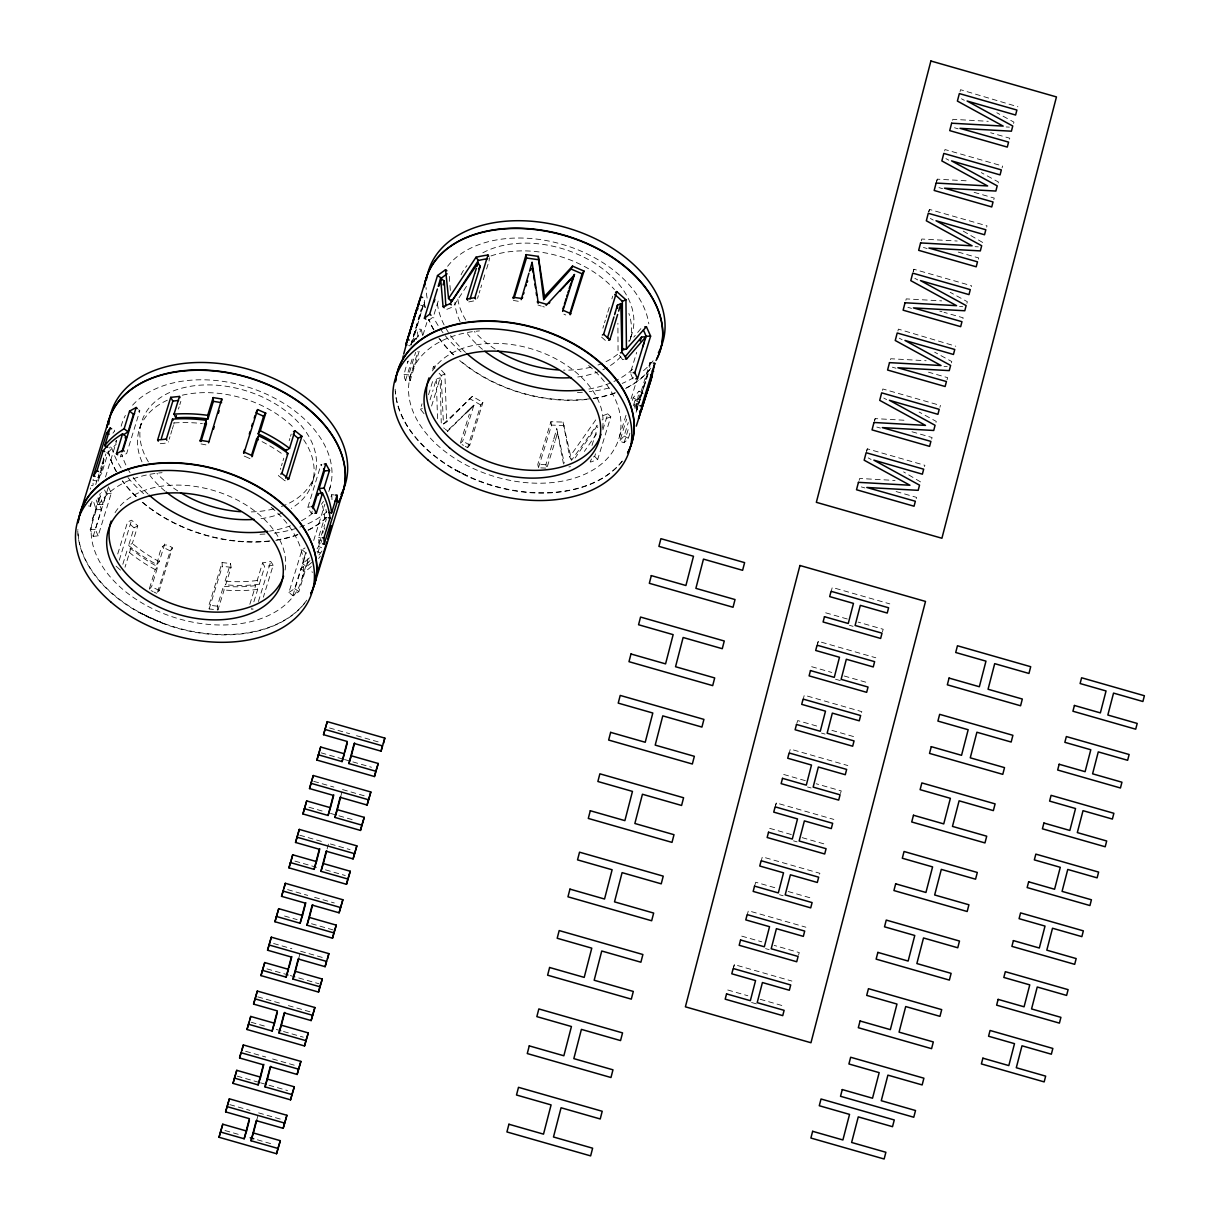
<?xml version="1.0" encoding="UTF-8"?>
<svg xmlns="http://www.w3.org/2000/svg" width="1220" height="1220" viewBox="0 0 1220 1220"><rect width="100%" height="100%" fill="white"/><g stroke="black" fill="none" stroke-linecap="round" stroke-linejoin="round"><path stroke-width="0.75" stroke-dasharray="5 3.75" d="M618.052 350.552L617.899 323.269M407.282 362.431L407.602 361.41M90.6 503.357L90.539 506.224L88.557 505.904M651.236 362.645L650.062 362.416L636.932 405.07L636.306 410.24L637.48 410.545M650.062 362.416L649.543 370.194M103.593 457.836L103.669 463.57L100.62 473.482M639.204 402.615L635.071 400.19L634.308 406.687M643.306 393.282L639.036 391.147L635.346 412.055M537.928 304.985L541.284 306.098M256.734 1120.189L258.152 1114.714M298.687 958.539L300.105 953.049M327.128 848.937L328.561 843.462M340.654 796.889L342.073 791.399M859.154 480.314L859.627 478.469L895.053 480.451M866.703 451.186L867.313 448.838L924.867 465.308L924.546 466.558M874.557 420.93L875.167 418.612L907.36 420.412M882.487 390.385L882.853 388.982L940.406 405.452L939.918 407.327M890.463 359.671L890.707 358.741L926.117 360.739M897.905 331.001L898.393 329.125L955.779 346.221M905.88 300.288L906.231 298.885L941.657 300.882M913.322 271.602L913.932 269.269L971.486 285.739L971.242 286.669M921.298 240.889L921.771 239.029L957.197 241.026M928.862 211.746L929.457 209.413L987.01 225.868L986.69 227.118M936.701 181.49L937.311 179.172L969.503 180.987M944.631 150.96L944.997 149.557L1002.55 166.011L1002.062 167.887M952.606 120.246L952.851 119.316L988.261 121.314M960.048 91.561L960.536 89.7L1017.922 106.78M732.976 969.9L734.348 964.608L791.902 981.078M746.96 916.022L748.333 910.73L805.886 927.2M760.944 862.128L762.317 856.852L819.87 873.306L819.077 875.899M774.929 808.25L776.301 802.958L833.855 819.428M788.913 754.372L790.285 749.08L847.839 765.55M802.897 700.478L804.27 695.187L861.823 711.657L861.03 714.249M816.897 646.6L818.269 641.308L875.807 657.778M830.881 592.707L832.253 587.43L889.807 603.885M916.22 498.614L916.54 497.379L895.312 491.309M920.551 481.915L903.608 471.896M931.683 439.078L932.08 437.522L910.852 431.438M936.014 422.394L936.259 421.418L919.133 412.04M947.055 379.832L947.62 377.666L928.511 372.191M951.463 362.858L951.798 361.562L934.672 352.183M962.915 318.74L963.159 317.81L944.051 312.335M966.911 303.322L967.338 301.706L950.212 292.327M978.364 259.189L978.684 257.954L957.456 251.869M982.695 242.49L962.9 230.915M993.827 199.638L994.224 198.097L972.996 192.013M998.158 182.954L998.402 181.993L981.276 172.615M1009.519 139.172L1009.763 138.226L990.655 132.767M1013.606 123.433L1013.942 122.137L996.816 112.758M412.375 342.698L424.697 300.349M555.771 438.819L557.387 433.161M555.618 439.383L555.329 440.405M647.988 374.296L639.737 400.557M411.125 345.123L420.976 309.727M434.137 386.374L436.272 379.054L440.115 377.742L441.259 422.943M438.041 384.879L440.115 377.742M437.721 386.023L437.4 387.106M554.109 437.904L556.732 428.754L564.296 463.082M554.963 441.716L554.658 442.738M554.017 438.193L553.773 439.063M648.095 372.985L639.097 402.249M637.45 408.425L636.962 410.072M633.378 405.757L635.071 400.19M557.494 432.81L557.692 432.154M638.746 404.094L641.903 393.48M90.219 489.159L90.615 487.924M93.284 479.246L92.933 480.344L98.24 481.199A117.44 78.278 17.1 0 0 98.271 482.571M95.724 484.569L97.371 479.231M98.195 476.562L99.003 473.894M100.65 468.571L101.474 465.903M102.297 463.234L103.929 457.896M97.524 477.554L98.454 477.966L99.277 475.297M100.101 472.628L105.835 453.962M90.539 506.224L92.079 501.237M98.24 481.199L100.284 474.58M98.454 477.966L101.809 473.116L107.939 453.169L106.75 452.559M114.588 431.56L114.329 430.157M92.705 518.683L100.513 493.307M105.545 476.989L116.693 440.725M108.412 486.826L111.279 493.185L98.164 535.854L93.208 536.373L90.204 529.709L96.349 509.762A122.137 81.404 17.1 0 1 92.949 498.843M108.077 487.924L102.999 504.455L97.905 504.683L101.641 492.56M98.164 535.854L95.297 529.48L101.428 509.533A117.44 78.278 17.1 0 1 97.6 496.189M93.208 536.373L106.323 493.703L104.371 489.54M121.115 454.42L120.353 456.921L126.682 453.474L139.797 410.804L138.668 409.767M139.553 428.632L141.947 420.885M117.73 553.971L127.581 521.962L131.592 520.193L137.768 525.82L132.339 543.434L128.619 545.477L134.032 527.848L137.768 525.82M119.285 560.193L131.592 520.193M122.839 564.28L127.048 550.555L130.769 548.527L125.019 567.224M160.247 443.699L168.055 442.89L168.451 441.655M169.214 439.154L169.976 436.668M170.754 434.167L171.898 430.431M172.279 429.181L173.438 425.445M173.82 424.194L173.987 422.471M178.471 409.051L179.157 406.839M179.828 404.643L180.85 401.334M149.496 588.314L155.26 569.603L157.731 566.721A117.501 78.324 17.1 0 1 130.784 548.527M128.619 545.477A122.091 81.374 17.1 0 0 156.816 564.524C160.293 551.974 160.75 539.103 172.371 547.826L159.24 590.495L157.121 593.561L170.251 550.891L172.371 547.826M149.419 589.199L151.585 586.683L157.731 566.721M156.816 564.524L159.286 561.642L164.715 544.013M253.867 601.811L257.694 589.336L255.62 585.585A117.501 78.309 17.1 0 1 223.504 586.21L224.083 590.007L217.953 609.954L209.154 608.963L208.971 605.212L222.086 562.557L230.488 563.503L231.083 567.285L225.654 584.914L225.06 581.132L230.488 563.503M209.154 608.963L222.284 566.309L222.086 562.557M217.953 609.954L217.358 606.172L223.504 586.21M282.186 478.591L278.419 475.647L279.182 473.146M280.341 469.41L280.722 468.16M281.485 465.659L282.247 463.173M283.025 460.672L283.787 458.186M289.171 440.695L289.841 438.483M290.528 436.287L291.199 434.076M249.856 604.281L255.62 585.585M262.605 562.862L264.679 566.629L259.265 584.258L257.176 580.491L262.605 562.862L270.733 561.505L273.204 565.195L263.352 597.205M251.945 608.048L251.564 609.283L253.18 609.054M258.426 601.506L270.733 561.505M312.03 483.7L314.424 475.937M312.656 513.483L311.405 513.62L307.882 507.261L321.012 464.606L321.912 464.454M311.405 513.62L312.183 511.119M311.329 566.461A122.122 81.404 17.1 0 1 305 571.661L298.854 591.608L292.83 595.619L288.911 592.462L302.041 549.793L305 547.933M288.911 592.462L294.691 588.635L300.821 568.688A117.455 78.293 17.1 0 0 310.078 560.529M311.71 562.45A122.122 81.404 17.1 0 1 306.555 566.583L302.392 563.609L306.449 550.388M292.83 595.619L306.342 552.706M301.996 578.554L308.126 558.623M313.708 540.49L324.856 504.241M328.76 491.538L330.437 486.109M306.555 566.583L309.27 557.769M320.25 543.434L318.923 543.205L318.603 537.334L324.733 517.371A117.471 78.309 17.1 0 0 321.882 504.211M331.047 496.875L331.733 494.664L334.036 494.923M318.923 543.205L320.555 537.883M321.378 535.214L324.657 524.554M325.481 521.885L326.304 519.217M317.093 548.741A117.455 78.293 17.1 0 0 318.618 546.423L320.662 539.804M322.69 533.201L323.361 530.99M317.764 553.148L320.219 545.142M321.043 542.473L321.866 539.819M410.789 344.909L423.065 304.878M410.987 344.513L424.667 301.218M419.146 351.375L410.133 380.701C399.077 383.171 406.977 364.307 407.999 361.547M416.279 338.748L415.105 338.672L414.205 341.6M405.497 380.64L412.878 356.637M410.133 380.701L408.7 374.845L414.663 355.447M414.846 354.883L415.623 352.351M410.118 376.904L417.926 351.528M422.943 335.21L426.847 322.522M428.586 320.509L433.313 316.91L439.2 297.802M424.041 413.702L420.382 409.142L422.013 403.82M432.688 369.157L433.496 366.488L437.538 365.421M428.525 394.746L433.435 378.749M430.05 399.84L433.1 389.958M431.605 406.016L436.745 389.287M477.569 298.351L478.377 295.682M479.201 293.013L480.024 290.345M480.848 287.691L481.656 285.022M483.303 279.685L485.758 271.679M486.582 269.025L488.229 263.688M489.052 261.019L489.51 257.725M460.611 442.357L467.992 418.353M460.55 443.226L462.7 441.106L473.482 406.611M466.711 447.161L467.641 447.649L480.771 404.994L482.937 402.402L472.399 396.363L443.47 423.95L441.152 375.486A122.473 81.633 17.1 0 1 439.124 373.274M467.641 447.649L469.807 445.056L482.937 402.402M545.797 468.114L538.432 467.779L537.791 464.393L550.921 421.724L563.045 422.089L571.555 460.245L596.534 425.643M538.432 467.779L551.562 425.109L550.921 421.724M546.423 466.65L545.874 464.728L553.392 440.313M547.338 466.574L554.612 442.921M602.878 328.165L603.687 325.496M604.51 322.827L605.333 320.174M606.157 317.505L606.98 314.836M607.789 312.167L609.436 306.83M611.891 298.839L612.714 296.17M601.567 337.116L606.432 341.356L606.767 340.243M591.99 445.452L597.175 428.845M590.205 461.724L591.502 458.964M631.823 334.173L629.428 341.92A90.539 60.344 17.1 0 0 628.88 313.448M593.423 456.966L594.674 456.463L595.497 453.809M602.878 429.806L607.804 413.809L610.793 416.874L597.663 459.528L590.541 462.121M632.921 378.932L630.374 372.893L636.688 352.366M619.394 436.791L626.089 415.029M631.106 398.711L636.672 380.579M629.871 433.161C629.352 437.004 624.747 446.489 620.05 440.374L626.622 419.039M632.356 400.389L633.18 397.72L639.036 391.147M620.05 440.374L624.106 436.043L628.254 422.562M624.091 442.784L628.193 429.44M634.751 408.12L637.221 400.114L641.918 395.036M636.306 410.24L637.343 406.87M638.045 404.628L647.393 374.159M936.518 181.765L937.311 179.172M928.664 211.99L929.457 209.413M913.124 271.846L913.932 269.269M874.374 421.19L875.167 418.612M866.52 451.415L867.313 448.838M817.461 643.901L818.269 641.308M796.889 723.17L797.682 720.578L819.642 726.861M775.508 805.551L776.301 802.958M754.936 884.82L755.729 882.243L775.844 887.992M733.555 967.201L734.348 964.608M882.411 631.868L883.204 629.276L858.087 622.093M840.458 793.519L841.251 790.926L816.134 783.743M798.505 955.168L799.298 952.591L774.166 945.393M473.665 406.046L473.924 405.208L465.323 413.611L472.689 406.428M640.622 397.628L643.718 387.64M637.48 407.861L636.108 412.238M597.815 426.863L597.541 427.717M468.327 417.286L469.364 414.159M638.151 405.162L636.215 411.003M407.571 362.492L408.258 360.983M415.928 339.633L421.342 329.339L416.63 328.912L411.933 337.543M412.589 342.927L415.105 338.672M324.794 527.558L324.047 528.794L324.962 529.205M446.84 309.331L453.093 306.799L468.19 283.757M597.388 425.475L575.123 458.003M595.756 419.893L569.679 456.89L571.555 460.245M596.611 433.786L584.365 451.43M112.972 433.161L114.039 431.651M640.866 328.622L633.79 337.132M619.409 355.325L622.658 359.702L623.923 358.268M472.399 396.363L446.672 422.044L443.47 423.95M466.635 412.451L473.924 405.208L447.313 431.56M471.469 407.648L446.444 431.651M285.267 480.832L284.229 480.283M138.577 411.43L139.797 410.804M610.793 416.874L602.101 419.939M441.152 375.486L444.888 374.052L446.672 422.044M420.382 409.142L422.394 408.608M622.658 359.702L623.694 359.458M273.204 565.195L264.679 566.629M307.882 507.261L309.682 506.956M570.503 466.696L568.932 466.924M106.323 493.703L111.279 493.185M630.374 372.893L631.213 372.817M96.349 509.762L101.428 509.533M90.204 529.709L95.297 529.48M564.174 425.49L551.562 425.109M545.874 464.728L537.791 464.393M1006.164 126.956L1009.382 127.139M975.1 246.669L978.318 246.852M959.56 306.525L962.778 306.708M944.021 366.381L947.238 366.564M404.003 374.54L408.7 374.845M231.083 567.285L222.284 566.309M217.358 606.172L208.971 605.212M324.733 517.371L326.396 517.554M318.603 537.334L320.25 537.517M518.287 301.279L513.33 300.44M102.007 463.295L103.669 463.57M91.378 485.423L93.04 485.682M205.936 444.873L200.233 443.775M954.513 127.764L958.112 128.801M938.988 187.621L942.572 188.658M923.448 247.477L927.047 248.514M939.796 311.13L941.931 311.725M907.909 307.333L911.508 308.37M892.369 367.189L895.968 368.226M876.829 427.061L880.428 428.083M861.305 486.917L864.904 487.939M825.665 612.806L847.61 619.089M849.471 625.311L853.054 626.333M811.666 666.699L831.796 672.449M844.103 675.971L869.219 683.169M835.486 679.189L840.87 680.729M831.918 730.368L855.235 737.048M821.487 733.067L825.086 734.104M783.697 774.471L805.657 780.754M807.503 786.961L811.102 787.983M769.713 828.349L791.673 834.632M802.15 837.637L827.267 844.819M793.519 840.839L797.118 841.876M329.552 727.974L349.667 733.723M356.53 735.69L381.646 742.873M321.104 752.832L342.683 759.008M344.482 759.511L371.459 767.243M788.166 891.515L813.282 898.698M779.534 894.733L783.133 895.754M313.738 781.334L333.853 787.083M342.546 789.569L365.878 796.248M308.919 807.228L323.3 811.346M330.498 813.404L355.676 820.602M741.745 936.121L761.859 941.87M765.55 948.611L769.149 949.648M299.754 835.212L321.699 841.495M330.346 843.965L350.094 849.623M294.935 861.106L318.313 867.801M325.496 869.86L345.29 875.518M727.76 989.999L747.875 995.764M760.182 999.287L785.314 1006.469M751.566 1002.504L756.964 1004.045M287.6 889.624L307.714 895.388M314.577 897.34L334.31 902.983M284.534 916.022L297.131 919.621M311.512 923.738L333.106 929.914M273.6 943.502L291.9 948.748M300.593 951.234L323.91 957.898M266.951 968.878L288.545 975.054M290.329 975.573L319.106 983.808M257.786 996.877L279.746 1003.145M288.393 1005.631L311.725 1012.295M251.167 1022.253L265.563 1026.371M276.345 1029.451L281.744 1030.991M283.543 1031.51L303.322 1037.168M245.632 1051.274L265.762 1057.038M272.609 1058.99L297.741 1066.188M237.183 1076.131L258.762 1082.308M260.562 1082.826L287.539 1090.543M229.817 1104.634L249.947 1110.398M258.625 1112.884L281.957 1119.548M224.998 1130.528L239.379 1134.646M257.374 1139.8L271.755 1143.918M542.717 306.51L544.349 306.998M420.763 305.183L422.791 305.793M408.7 345.473L410.149 345.931M156.069 620.355L164.075 623.618L143.38 614.407M244.183 456.082L247.096 457.332M563.914 314.165L565.76 314.989M318.618 546.423L321.699 547.78M317.063 551.501L320.143 552.858M311.847 571.86L312.762 572.271M247.569 457.546L249.993 458.644M159.24 590.495L151.585 586.683M170.251 550.891L162.245 546.895M156.618 593.317L154.101 592.112M100.62 472.521L101.809 473.116M153.11 591.608L151.097 590.602M138.623 611.952L151.25 618.342M480.771 404.994L469.791 398.711M469.807 445.056L462.7 441.106M624.106 436.043L628.3 438.27M466.238 446.901L465.308 446.398M961.452 98.759L964.318 100.314M945.912 158.615L948.779 160.171M930.372 218.471L933.239 220.042M914.847 278.328L917.699 279.898M899.308 338.184L902.159 339.755M883.768 398.04L886.635 399.611M868.228 457.896L871.095 459.467M463.463 445.376L462.075 444.599M633.18 397.72L637.221 400.114M300.821 568.688L305 571.661M294.691 588.635L298.854 591.608M447.892 431.178L446.84 430.37M446.413 430.035L445.376 429.211M302.041 549.793L305.961 552.95M444.553 428.555L443.745 427.9M282.598 478.926L283.818 479.933M134.032 527.848L127.581 521.962M120.49 570.152L117.623 567.605M117.211 567.239L116.022 566.126M594.674 456.463L597.663 459.528M468.754 301.919L476.395 300.394M321.012 464.606L321.714 465.796M418.292 336.827L416.63 328.912M422.516 335.286L421.342 329.339M563.045 422.089L569.679 456.89M563.503 463.981L556.732 428.754M331.733 494.664L332.038 500.185M450.378 290.452L449.905 284.977M449.631 281.378L449.296 276.01M437.538 418.689L436.272 379.054M326.518 517.509A122.473 81.633 17.1 0 1 307.379 530.441M297.939 534.451A122.473 81.633 17.1 0 1 276.864 539.911M269.91 540.887A122.473 81.633 17.1 0 1 142.145 501.832M136.243 496.494A122.473 81.633 17.1 0 1 122.442 480.787M116.601 471.804A122.473 81.633 17.1 0 1 107.787 449.296A122.473 81.633 17.1 0 0 116.113 471.377M326.868 517.371A122.473 81.633 17.1 0 1 308.202 530.273M297.558 534.833A122.473 81.633 17.1 0 1 275.491 540.414M269.239 541.238A122.473 81.633 17.1 0 1 141.215 501.389M136.076 496.708A122.473 81.633 17.1 0 1 122.457 481.214M304.771 603.092A122.473 81.633 17.1 0 1 171.608 626.47A122.473 81.633 17.1 0 1 77.775 530.944M257.176 580.491A117.501 78.309 17.1 0 1 225.06 581.132M321.958 551.028A122.122 81.404 17.1 0 1 318.313 555.756M259.479 584.166A122.122 81.404 17.1 0 1 225.852 584.837M257.694 589.336A122.091 81.374 17.1 0 1 224.083 589.992M308.431 558.623A117.455 78.293 17.1 0 1 302.377 563.609M320.387 556.106A122.122 81.404 17.1 0 1 318.649 558.501M325.923 509.426A117.471 78.309 17.1 0 1 326.289 512.293M262.071 441.625A117.471 78.293 17.1 0 1 282.918 454.48M174.201 422.943A117.455 78.293 17.1 0 1 202.398 423.569M109.51 448.091A117.486 78.309 17.1 0 1 110.41 446.962M115.412 441.533A117.486 78.309 17.1 0 1 116.525 440.481M108.016 452.971A117.44 78.278 17.1 0 1 116.159 444.354M102.999 504.455A117.44 78.278 17.1 0 1 99.75 494.024M97.92 504.683A122.137 81.404 17.1 0 1 95.724 498.4M93.132 484.706A122.137 81.404 17.1 0 1 93.025 483.242M159.286 561.642A117.501 78.324 17.1 0 1 132.339 543.434M155.26 569.603A122.091 81.374 17.1 0 1 127.063 550.555M326.899 511.744A122.473 81.633 17.1 0 1 271.862 533.445M264.999 534.04A122.473 81.633 17.1 0 1 259.952 534.268M143.594 493.627A122.473 81.633 17.1 0 1 126.895 476.196M121.07 467.916A122.473 81.633 17.1 0 1 111.386 446.932M148.398 461.861A90.539 60.344 17.1 0 1 185.333 387.304A90.539 60.344 17.1 0 1 302.575 427.274A90.539 60.344 17.1 0 1 280.387 506.864M273.539 508.923A90.539 60.344 17.1 0 1 249.612 511.927M177.724 490.897A90.539 60.344 17.1 0 1 156.923 473.268M303.673 439.764A90.539 60.344 17.1 0 1 291.305 508.404M282.689 512.812A90.539 60.344 17.1 0 1 257.329 519.11M165.035 491.096A90.539 60.344 17.1 0 1 149.999 475.495M141.962 461.877A90.539 60.344 17.1 0 1 167.399 400.175M182.253 395.204A90.539 60.344 17.1 0 1 294.63 428.693M323.483 501.389A108.87 72.559 17.1 0 1 321.378 504.287M312.869 513.04A108.87 72.559 17.1 0 1 298.778 522.175M290.436 525.789A108.87 72.559 17.1 0 1 269.452 531.127M148.123 494.146A108.87 72.559 17.1 0 1 133.056 477.218M130.037 472.643A108.87 72.559 17.1 0 1 121.786 454.191M121.161 426.222A108.87 72.559 17.1 0 1 125.385 415.425M132.599 405.192A108.87 72.559 17.1 0 1 264.237 393.145A108.87 72.559 17.1 0 1 328.973 490.775M306.784 600.179A122.473 81.633 17.1 0 1 173.209 626.607A122.473 81.633 17.1 0 1 77.867 529.541M115.046 512.674A90.539 60.344 17.1 0 1 218.609 492.072A90.539 60.344 17.1 0 1 285.099 570.106M271.191 507.276A108.87 72.559 17.1 0 1 261.431 618.448A108.87 72.559 17.1 0 1 103.791 568.474A108.87 72.559 17.1 0 1 162.077 472.689M622.276 460.992A122.473 81.633 17.1 0 1 490.775 484.874A122.473 81.633 17.1 0 1 395.402 391.239M432.444 370.895A90.539 60.344 17.1 0 1 536.007 350.308A90.539 60.344 17.1 0 1 602.497 428.327M649.726 369.767A122.473 81.633 17.1 0 1 625.616 388.494M614.956 393.069A122.473 81.633 17.1 0 1 592.889 398.635M586.637 399.458A122.473 81.633 17.1 0 1 458.613 359.61M453.474 354.928A122.473 81.633 17.1 0 1 438.864 338.062M433.527 329.613A122.473 81.633 17.1 0 1 428.647 319.411M425.063 307.592A122.473 81.633 17.1 0 1 423.98 300.532M650.809 368.242A122.473 81.633 17.1 0 1 624.792 388.661M615.337 392.672A122.473 81.633 17.1 0 1 459.543 360.052M453.657 354.73A122.473 81.633 17.1 0 1 439.841 339.007M434.015 330.025A122.473 81.633 17.1 0 1 428.861 319.442M425.2 307.516A122.473 81.633 17.1 0 1 424.224 301.721M653.096 360.784A122.473 81.633 17.1 0 1 641.827 372.024M633.576 377.666A122.473 81.633 17.1 0 1 622.185 383.415M608.993 387.945A122.473 81.633 17.1 0 1 589.26 391.681M582.397 392.276A122.473 81.633 17.1 0 1 577.35 392.504M460.992 351.848A122.473 81.633 17.1 0 1 433.634 317.535M427.107 298.061A122.473 81.633 17.1 0 1 426.1 287.554M482.845 252.799A90.539 60.344 17.1 0 1 592.752 262.087A90.539 60.344 17.1 0 1 628.681 341.234M617.595 354.257A90.539 60.344 17.1 0 1 597.785 365.085M590.953 367.144A90.539 60.344 17.1 0 1 563.518 370.133M495.122 349.118A90.539 60.344 17.1 0 1 474.336 331.504M465.796 320.082A90.539 60.344 17.1 0 1 457.622 297.878M461.068 274.79A90.539 60.344 17.1 0 1 466.894 265.625M620.873 356.575A90.539 60.344 17.1 0 1 574.727 377.331M482.434 349.316A90.539 60.344 17.1 0 1 467.397 333.716M460.077 321.699A90.539 60.344 17.1 0 1 454.938 302.408M490.989 255.941A90.539 60.344 17.1 0 1 614.453 289.521M622.169 461.312A122.473 81.633 17.1 0 1 489.022 484.706A122.473 81.633 17.1 0 1 395.173 389.18M607.804 413.809A115.808 77.195 17.1 0 1 600.774 416.34M444.888 374.052A116.312 77.516 17.1 0 1 440.603 369.248M434.838 368.196A122.473 81.633 17.1 0 1 433.496 366.488M632.646 369.172A108.87 72.559 17.1 0 1 586.851 389.348M465.521 352.366A108.87 72.559 17.1 0 1 437.156 301.325M447.618 266.265A108.87 72.559 17.1 0 1 561.429 244.122A108.87 72.559 17.1 0 1 648.811 323.834M588.604 365.512A108.87 72.559 17.1 0 1 578.829 476.669A108.87 72.559 17.1 0 1 421.19 426.695A108.87 72.559 17.1 0 1 479.475 330.91M466.97 475.785L454.831 469.502L466.97 475.785"/><path stroke-width="1.5" d="M625.174 356.85L641.522 337.071L645.975 336.69L626.805 358.771L621.971 352.412L620.843 303.582L617.366 305.259L615.2 312.64M614.682 294.447A115.503 76.982 17.1 0 1 619.15 298.336L622.352 301.355L622.413 349.987L626.455 348.935L625.936 299.769L616.756 291.595L615.551 292.312M570.167 314.775L584.014 271.099L572.531 266.113L571.051 269.025L543.693 299.617L538.294 256.398L526.095 254.629L513.117 298.549M208.605 442.799L221.781 398.986L213.149 397.598L207.735 415.227L207.949 418.963A117.455 78.293 17.1 0 0 175.772 417.865L174.064 414.068L179.477 396.439L170.754 397.339L157.624 440.008L158.28 441.183M221.704 400.831L221.781 398.986M653.31 363.057L654.789 363.362L641.659 406.016L641.003 411.414L639.539 411.048M654.789 363.362L651.251 379.466L638.487 418.414M403.012 358.039L403.225 355.92M538.31 303.2L532.088 262.376L529.526 271.191M639.844 413.839L640.18 412.268M639.493 415.395L638.777 418.521M543.693 299.617L544.486 296.475L538.294 256.398M256.734 1120.189L253.409 1132.984L280.325 1140.685L276.574 1153.723L219.02 1137.269L222.772 1124.215L246.547 1131.016L244.168 1138.778L220.393 1131.977M244.168 1138.778L249.383 1118.679L225.608 1111.878L229.36 1098.823L286.913 1115.293L283.162 1128.332L256.246 1120.631L251.03 1140.746L277.946 1148.447L276.574 1153.723M270.718 1066.311L267.394 1079.105L294.31 1086.806L290.558 1099.845L233.005 1083.375L236.756 1070.336L260.546 1077.138L258.152 1084.9L234.377 1078.083M258.152 1084.9L263.367 1064.785L239.593 1057.984L240.965 1052.692L298.519 1069.162L297.146 1074.454L270.23 1066.753L265.014 1086.852L291.931 1094.553L290.558 1099.845M284.702 1012.417L281.378 1025.212L308.294 1032.913L304.542 1045.967L246.989 1029.497L250.74 1016.443L274.531 1023.245L272.136 1031.007L248.362 1024.205M272.136 1031.007L277.352 1010.907L253.577 1004.106L257.329 991.052L314.882 1007.522L311.13 1020.576L284.214 1012.874L278.999 1032.974L305.915 1040.675L304.542 1045.967M298.687 958.539L295.362 971.334L322.278 979.035L318.527 992.073L260.973 975.603L264.725 962.565L288.515 969.366L286.12 977.128L262.346 970.327M286.12 977.128L291.351 957.029L267.561 950.212L271.328 937.173L328.866 953.644L327.494 958.935M312.671 904.645L309.361 917.44L336.262 925.141L332.511 938.195L274.957 921.725L278.724 908.671L302.499 915.488L300.105 923.235L276.33 916.433M300.105 923.235L305.335 903.135L281.546 896.334L285.312 883.295L342.866 899.75L339.099 912.804L312.183 905.103L306.967 925.202L333.883 932.904L332.511 938.195M326.655 850.767L323.346 863.562L350.262 871.263L346.495 884.302L288.942 867.847L292.708 854.793L316.483 861.594L314.104 869.357L290.314 862.555M314.104 869.357L319.32 849.257L295.53 842.456L299.296 829.402L356.85 845.872L353.083 858.91L326.167 851.209L320.952 871.324L347.868 879.025L346.495 884.302M340.654 796.889L337.33 809.668L364.246 817.37L360.479 830.423L302.926 813.953L306.693 800.915L330.467 807.716L333.792 794.921M304.298 808.662L328.088 815.463L333.304 795.364L309.514 788.562L313.281 775.524L370.834 791.994L367.067 805.032L340.151 797.331L334.936 817.43L361.852 825.132L360.479 830.423M354.639 742.995L351.314 755.79L378.231 763.491L374.464 776.53L316.91 760.075L320.677 747.021L344.452 753.823L342.073 761.585L318.283 754.784M342.073 761.585L347.288 741.486L323.513 734.684L327.265 721.63L384.818 738.1L383.446 743.392M222.772 1124.215L219.02 1137.269M229.36 1098.823L225.608 1111.878M236.756 1070.336L233.005 1083.375M241.972 1050.237L243.344 1044.945L300.898 1061.415L297.146 1074.454M249.825 1019.981L250.74 1016.443M257.329 991.052L253.577 1004.106M264.725 962.565L260.973 975.603M271.328 937.173L267.561 950.212M278.724 908.671L274.957 921.725M283.94 888.572L285.312 883.295M291.336 860.085L292.708 854.793M299.296 829.402L295.53 842.456M306.693 800.915L302.926 813.953M313.281 775.524L309.514 788.562M320.677 747.021L316.91 760.075M327.265 721.63L323.513 734.684M246.547 1131.016L249.398 1120.052M260.546 1077.138L263.856 1064.343M274.531 1023.245L277.367 1012.295M288.988 967.536L291.839 956.571M302.499 915.488L305.823 902.693M316.483 861.594L319.808 848.8M344.924 752.008L347.303 742.858M318.527 992.073L319.899 986.782L292.983 979.08L298.198 958.981L325.115 966.682L328.866 953.644M374.464 776.53L375.836 771.253L348.92 763.552L354.151 743.453L381.052 751.154L384.818 738.1M283.162 1128.332L286.913 1115.293M311.13 1020.576L314.882 1007.522M325.115 966.682L326.487 961.39L268.934 944.936M339.099 912.804L342.866 899.75M353.083 858.91L356.85 845.872M367.067 805.032L370.834 791.994M381.052 751.154L382.424 745.862L324.886 729.392M403.713 354.029L407.815 338.946M409.691 333.944L410.393 331.352M650.626 374.952L652.105 375.318L650.443 381.311L636.276 426.131M411.094 328.744L412.543 323.559M618.631 311.115L620.797 303.688M408.349 337.055L414.556 316.026M615.033 313.22L614.621 314.668M413.275 320.982L426.268 277.962M530.791 270.2L531.295 268.522M438.209 286.288L440.603 278.312L444.278 281.012L445.834 305.945M443.089 284.931L444.278 281.012M546.087 305.412L574.346 274.973M649.07 385.215L652.105 375.318M80.428 512.187L108.87 419.741M95.053 476.471L93.513 475.785L106.643 433.13L110.151 428.052L111.645 428.799M93.513 475.785L97.02 470.722L103.166 450.775A122.091 81.389 17.1 0 1 122.579 433.817L126.499 436.958L121.893 451.934M107.711 447.191L104.722 445.681L110.151 428.052M117.654 454.755L116.434 453.764L122.579 433.817M104.737 445.696A122.091 81.389 17.1 0 1 124.15 428.738L129.564 411.109L136.167 407.495L137.311 408.532M123.906 434.579A117.486 78.309 17.1 0 1 128.054 431.88L133.483 414.251L134.627 413.58M116.434 453.764L123.052 450.165L136.167 407.495M161.36 438.438L172.844 401.105L170.754 397.339M166.881 440.283L166.347 439.093L172.493 419.146A122.122 81.404 17.1 0 1 206.165 420.305L206.378 424.057L201.01 441.503M175.772 417.865L176.442 415.654M200.095 441.426L206.165 420.305M207.949 418.963L213.363 401.334L213.149 397.598M213.408 429.349L214.232 426.68M218.334 413.336L219.142 410.683M243.558 452.803L244.366 450.134M249.292 434.137L250.115 431.468M251.747 426.146L252.57 423.477M254.217 418.14L255.041 415.471M243.939 453.261L257.618 409.6L265.716 413.153L260.302 430.782L258.167 433.847A117.471 78.293 17.1 0 1 286.12 450.607L289.552 448.335L294.965 430.706L301.889 436.272L288.759 478.926L287.6 479.567M251.625 455.136L256.612 438.925L258.731 435.875A122.107 81.389 17.1 0 1 287.981 453.413L281.85 473.36L280.768 474.077M258.167 433.847L263.596 416.218L265.716 413.153M251.93 456.768L258.731 435.875M286.12 450.607L286.456 449.509M285.846 478.301L298.153 438.3L301.889 436.272M314.821 513.269L316.361 513.101L312.671 506.452L325.801 463.798L324.306 464.042M312.945 508.633L317.551 493.658L322.507 493.154A122.107 81.389 17.1 0 1 330.025 517.966L323.895 537.913L324.23 544.074L322.568 543.8M321.821 494.618A117.471 78.309 17.1 0 0 319.106 488.579L324.535 470.95L323.513 468.968M316.361 513.101L322.507 493.154M331.581 512.888A122.107 81.389 17.1 0 0 324.062 488.061L329.491 470.432L325.801 463.798M335.363 495.076L337.01 495.259L331.596 512.888L328.942 512.583M324.23 544.074L337.345 501.42L337.01 495.259M326.929 541.756L318.572 568.749M327.753 539.087L331.215 525.515M314.272 585.051L342.713 492.605M406.977 344.909L405.818 344.543L413.565 319.365M413.626 319.167L416.935 308.431L418.079 308.797M405.818 344.543L420.946 296.856L422.654 297.482M425.856 319.167L424.407 318.222L437.522 275.552L445.559 269.696L446.886 270.733M424.407 318.222L429.638 314.211L437.385 289.033M434.03 302.087L434.838 299.434M438.941 286.09L439.764 283.421M440.588 280.768L441.411 278.099L447.084 273.814M288.942 867.847L290.848 861.64M281.546 896.334L283.452 890.127M467.656 300.272L466.818 299.037L474.641 273.6M478.758 271.099L480.299 266.311L478.103 263.002L477.706 264.313M470.066 298.961L478.575 271.663M246.989 1029.497L249.368 1021.735M239.593 1057.984L243.344 1044.945M475.571 298.915L474.854 297.665L487.985 254.995L485.697 255.346A122.473 81.633 17.1 0 0 476.029 257.237L448.563 298.519L451.568 301.584L450.241 303.673L443.058 306.616L440.603 278.312M328.088 815.463L329.995 809.272M348.92 763.552L351.314 755.79M334.936 817.43L337.33 809.668M320.952 871.324L323.346 863.562M306.967 925.202L309.361 917.44M292.983 979.08L295.362 971.334M278.999 1032.974L281.378 1025.212M265.014 1086.852L267.394 1079.105M251.03 1140.746L253.409 1132.984M514.169 297.985L526.476 258L526.095 254.629M375.836 771.253L378.231 763.491M521.199 299.632L528.946 273.158M522.267 298.336L522.617 297.207M523.654 293.837L524.005 292.708M526.079 285.968L526.43 284.839M527.208 282.308L527.635 280.905M361.852 825.132L364.246 817.37M347.868 879.025L350.262 871.263M333.883 932.904L336.262 925.141M319.899 986.782L322.278 979.035M305.915 1040.675L308.294 1032.913M298.519 1069.162L300.898 1061.415M291.931 1094.553L294.31 1086.806M277.946 1148.447L280.325 1140.685M563 308.69L563.686 306.433M564.387 304.192L565.073 301.935M565.424 300.821L566.111 298.565M566.797 296.323L567.33 294.63M567.925 292.663L568.444 290.985M572.79 277.565L574.513 274.439L572.988 279.182M562.633 311.405L570.99 285.16M569.786 313.799L582.092 273.814L584.014 271.099M602.421 334.981L603.641 334.265L616.756 291.595M607.468 337.986L613.934 316.925M608.597 340.304L609.893 339.678L617.64 314.501M641.522 337.071L640.256 341.112M634.553 373.594L646.036 336.262A114.97 76.631 17.1 0 0 644.694 332.877L643.413 330.04M635.772 378.84L637.48 378.795L650.611 336.125L646.402 326.701L644.739 326.884M641.003 411.414L648.75 386.237M414.891 314.943L416.935 308.431M569.145 288.728L569.938 286.212M645.502 338.275L645.09 339.541M477.615 264.587L477.066 266.296M642.711 346.922L644.251 342.134M418.429 303.46L420.946 296.856M474.702 273.448L476.379 268.339M572.393 278.846L571.585 281.347M571.128 284.702L572.805 279.731M570.304 285.099L571.067 282.872M331.855 525.759L331.2 527.07M318.405 569.084L317.719 570.396M256.413 411.811L255.849 412.802L263.596 416.218M256.856 411.003L257.618 409.6M451.339 299.708L451.568 301.584L478.392 260.5A116.296 77.516 17.1 0 1 487.68 258.671M451.644 301.508L478.103 263.002M478.545 268.781L480.299 266.311M646.402 326.701L626.455 348.935M548.924 303.49L549.778 302.529M544.486 296.475L572.531 266.113M622.413 349.987L623.725 348.554M561.734 289.262L560.026 291.138M562.588 288.332L565.165 285.541M566.019 284.626L570.304 280.02M293.471 431.697L294.965 430.706M286.913 454.13L287.981 453.413M622.352 301.355L625.936 299.769M620.492 352.854L621.971 352.412M625.25 359.107L626.805 358.771M466.818 299.037L474.854 297.665M311.176 506.712L312.671 506.452M172.844 401.105L178.562 400.45M157.624 440.008L166.347 439.093M324.535 470.95L329.491 470.432M319.106 488.579L324.062 488.061M633.165 372.649L634.827 372.512L637.48 378.795M646.036 336.262L650.611 336.125M512.979 297.284L521.184 298.381M526.476 258L538.188 259.692M328.378 517.783L330.025 517.966M322.233 537.73L323.895 537.913M213.363 401.334L221.613 402.676M200.034 440.252L208.666 441.655M335.027 501.039L337.345 501.42M639.89 405.665L641.659 406.016M538.569 302.011L546.438 304.253M652.166 370.91L653.63 371.307M310.887 783.27L368.44 799.74M296.902 837.164L354.456 853.634M282.918 891.042L340.471 907.512M254.95 998.814L312.503 1015.284M226.981 1106.586L284.534 1123.056M250.176 1137.741L253.775 1138.763M418.14 304.405L419.009 304.664M407.831 339.511L409.249 340.044M571.051 269.025L582.092 273.814M244.503 452.254L252.601 455.822M563.243 310.337L570.884 313.753M106.643 433.13L109.114 434.213M103.166 450.775L104.661 451.522M97.02 470.722L98.515 471.469M437.522 275.552L441.411 278.099M429.638 314.211L431.026 315.233M281.85 473.36L288.759 478.926M293.227 434.274L298.153 438.3M129.564 411.109L133.483 414.251M124.135 428.738L128.054 431.88M603.641 334.265L609.893 339.678M123.052 450.165L124.181 451.202M443.058 306.616L444.233 307.745M450.241 303.673L451.308 304.847M476.029 257.237L478.392 260.5M487.985 254.995L488.686 256.261M179.477 396.439L180.011 397.628M172.493 419.146L173.026 420.336M532.53 268.125L533.292 272.99M533.674 275.43L534.421 280.325M534.97 284.016L535.504 287.722M536.205 292.678L536.556 295.164M448.563 298.519L445.559 269.696M537.395 301.416L537.562 302.667M617.366 305.259L617.488 308.248M532.088 262.376L532.133 265.289M107.116 427.183A122.473 81.633 17.1 0 1 252.387 378.642A122.473 81.633 17.1 0 1 338.657 502.045M317.551 493.658A117.471 78.309 17.1 0 1 318.283 495.183M260.302 430.797A122.107 81.389 17.1 0 1 289.536 448.335M256.596 438.925A117.471 78.293 17.1 0 1 258.426 439.795M173.82 414.144A122.091 81.389 17.1 0 1 207.492 415.303M204.396 423.797A117.455 78.293 17.1 0 1 206.378 424.057M125.08 437.843A117.486 78.309 17.1 0 1 126.499 436.974M107.116 426.969A122.473 81.633 17.1 0 1 252.616 379.039A122.473 81.633 17.1 0 1 338.596 502.274M108.87 424.194A122.473 81.633 17.1 0 1 251.427 370.148A122.473 81.633 17.1 0 1 340.99 494.512M240.797 511.699A90.539 60.344 17.1 0 1 180.529 492.666M254.019 519.4A90.539 60.344 17.1 0 1 166.24 492.072M267.79 531.371A108.87 72.559 17.1 0 1 149.374 495.274M78.202 522.739A122.473 81.633 17.1 0 1 220.637 470.386A122.473 81.633 17.1 0 1 310.917 593.286M283.589 576.145A90.539 60.344 17.1 0 1 178.242 605.867A90.539 60.344 17.1 0 1 111.111 521.092M78.477 520.269A122.473 81.633 17.1 0 1 222.665 471.377A122.473 81.633 17.1 0 1 310.734 593.774M395.6 380.96A122.473 81.633 17.1 0 1 539.194 328.958A122.473 81.633 17.1 0 1 627.568 452.94M600.987 434.366A90.539 60.344 17.1 0 1 494.542 463.737A90.539 60.344 17.1 0 1 429.028 377.849M424.255 286.837A122.473 81.633 17.1 0 1 568.825 236.878A122.473 81.633 17.1 0 1 656.009 360.495M426.649 279.09A122.473 81.633 17.1 0 1 571.204 229.116A122.473 81.633 17.1 0 1 658.388 352.733M558.196 369.919A90.539 60.344 17.1 0 1 497.943 350.902M571.433 377.62A90.539 60.344 17.1 0 1 484.858 351.268M424.514 285.419A122.473 81.633 17.1 0 1 568.688 236.512A122.473 81.633 17.1 0 1 656.772 358.909M583.526 389.805A108.87 72.559 17.1 0 1 466.772 353.51M395.433 381.967A122.473 81.633 17.1 0 1 537.562 328.836A122.473 81.633 17.1 0 1 628.132 451.995M508.923 1124.245L506.925 1131.947L590.632 1155.889L592.63 1148.203L553.483 1136.994L561.063 1107.76L600.225 1118.969L602.207 1111.267L518.5 1087.325L516.502 1095.011L551.089 1104.908L543.51 1134.142L508.923 1124.245M529.266 1045.876L527.269 1053.562L610.976 1077.519L612.974 1069.818L573.827 1058.624L581.406 1029.39L620.553 1040.584L622.551 1032.898L538.843 1008.94L536.846 1016.626L571.433 1026.523L563.853 1055.773L529.266 1045.876M549.61 967.49L547.612 975.192L631.319 999.134L633.317 991.448L594.17 980.239L601.75 951.005L640.896 962.214L642.894 954.513L559.187 930.57L557.189 938.256L591.776 948.154L584.197 977.388L549.61 967.49M569.953 889.121L567.956 896.807L651.663 920.764L653.661 913.063L614.514 901.87L622.093 872.635L661.24 883.829L663.238 876.143L579.53 852.185L577.533 859.871L612.12 869.769L604.54 899.018L569.953 889.121M590.297 810.736L588.299 818.437L672.006 842.379L674.004 834.693L634.857 823.485L642.437 794.25L681.583 805.459L683.581 797.758L599.874 773.815L597.876 781.501L632.463 791.399L624.884 820.633L590.297 810.736M610.64 732.366L608.643 740.052L692.35 764.01L694.348 756.308L655.201 745.115L662.78 715.865L701.927 727.074L703.925 719.388L620.217 695.43L618.22 703.116L652.807 713.014L645.227 742.263L610.64 732.366M630.984 653.981L628.986 661.682L712.693 685.625L714.691 677.939L675.544 666.73L683.124 637.496L722.27 648.704L724.268 641.003L640.561 617.061L638.563 624.747L673.15 634.644L665.571 663.878L630.984 653.981M651.312 575.611L649.33 583.297L733.037 607.255L735.035 599.554L695.888 588.36L703.467 559.111L742.614 570.319L744.612 562.633L660.904 538.676L658.907 546.362L693.494 556.259L685.914 585.508L651.312 575.611M799.939 565.5L685.396 1006.82L810.964 1042.749L925.507 601.429L799.939 565.5M930.89 61L816.348 502.32L941.916 538.249L1056.459 96.929L930.89 61M858.438 482.342L856.516 489.754L914.054 506.224L915.351 501.252L866.779 487.466L918.187 490.333L919.529 485.148L873.871 460.154L922.381 474.183L923.677 469.182L866.124 452.712L864.172 460.214L909.952 485.24L858.438 482.342M873.977 422.486L872.041 429.897L929.594 446.367L930.89 441.396L882.319 427.61L933.727 430.477L935.069 425.292L889.41 400.297L937.921 414.327L939.217 409.325L881.663 392.855L879.712 400.358L925.492 425.383L873.977 422.486M889.502 362.63L887.58 370.041L945.134 386.511L946.43 381.54L897.859 367.754L949.251 370.621L950.609 365.436L904.95 340.441L953.445 354.471L954.757 349.469L897.203 332.999L895.251 340.502L941.032 365.527L889.502 362.63M905.042 302.773L903.12 310.185L960.674 326.655L961.955 321.683L913.399 307.897L964.791 310.764L966.133 305.579L920.475 280.585L968.985 294.615L970.281 289.613L912.728 273.143L910.791 280.646L956.571 305.671L905.042 302.773M920.581 242.917L918.66 250.329L976.213 266.799L977.495 261.827L928.923 248.041L980.331 250.908L981.673 245.723L936.014 220.728L984.525 234.758L985.821 229.756L928.268 213.287L926.331 220.789L972.096 245.815L920.581 242.917M936.121 183.061L934.184 190.472L991.738 206.942L993.034 201.971L944.463 188.185L995.871 191.052L997.213 185.867L951.554 160.872L1000.064 174.902L1001.361 169.9L943.807 153.43L941.855 160.933L987.636 185.958L936.121 183.061M951.646 123.205L949.724 130.616L1007.278 147.086L1008.574 142.115L960.003 128.329L1011.41 131.196L1012.752 126.011L967.094 101.016L1015.604 115.031L1016.9 110.044L959.347 93.574L957.395 101.077L1003.176 126.102L951.646 123.205M726.556 993.888L725.183 999.165L782.737 1015.635L784.109 1010.343L757.193 1002.642L762.424 982.542L789.34 990.244L790.712 984.967L733.159 968.497L731.786 973.789L755.561 980.59L750.346 1000.69L726.556 993.888M740.555 939.995L739.183 945.286L796.721 961.756L798.093 956.465L771.192 948.763L776.408 928.664L803.324 936.365L804.697 931.073L747.143 914.603L745.771 919.895L769.545 926.697L764.33 946.796L740.555 939.995M754.539 886.116L753.167 891.408L810.721 907.863L812.093 902.587L785.177 894.885L790.392 874.786L817.308 882.472L818.681 877.195L761.127 860.725L759.755 866.017L783.53 872.818L778.314 892.918L754.539 886.116M768.524 832.223L767.151 837.515L824.705 853.985L826.077 848.693L799.161 840.992L804.376 820.892L831.293 828.593L832.665 823.302L775.112 806.847L773.739 812.123L797.514 818.925L792.298 839.04L768.524 832.223M782.508 778.345L781.135 783.636L838.689 800.106L840.062 794.815L813.145 787.113L818.361 767.014L845.277 774.715L846.649 769.423L789.096 752.953L787.723 758.245L811.498 765.047L806.283 785.146L782.508 778.345M796.492 724.466L795.12 729.743L852.673 746.213L854.046 740.921L827.129 733.22L832.345 713.12L859.261 720.822L860.634 715.53L803.08 699.075L801.708 704.352L825.498 711.168L820.267 731.268L796.492 724.466M810.476 670.573L809.104 675.865L866.657 692.335L868.03 687.043L841.114 679.342L846.329 659.242L873.245 666.943L874.618 661.652L817.064 645.182L815.692 650.473L839.482 657.275L834.266 677.375L810.476 670.573M824.461 616.695L823.088 621.986L880.642 638.441L882.014 633.165L855.098 625.463L860.313 605.349L887.23 613.05L888.602 607.774L831.049 591.303L829.676 596.595L853.466 603.397L848.251 623.496L824.461 616.695M812.642 1131.306L810.888 1138.046L884.134 1159L885.888 1152.275L851.621 1142.469L858.27 1116.88L892.521 1126.685L894.275 1119.96L821.029 1098.991L819.276 1105.732L849.547 1114.394L842.898 1139.968L812.642 1131.306M842.273 1089.567L840.519 1096.292L913.765 1117.245L915.519 1110.52L881.267 1100.714L887.901 1075.14L922.152 1084.931L923.906 1078.205L850.66 1057.252L848.906 1063.977L879.178 1072.639L872.529 1098.213L842.273 1089.567M860.069 1020.987L858.316 1027.713L931.577 1048.666L933.315 1041.941L899.064 1032.135L905.697 1006.546L939.964 1016.351L941.703 1009.626L868.457 988.673L866.703 995.398L896.974 1004.06L890.341 1029.634L860.069 1020.987M877.866 952.393L876.128 959.134L949.373 980.087L951.112 973.362L916.861 963.556L923.51 937.966L957.761 947.772L959.499 941.047L886.254 920.078L884.515 926.819L914.771 935.481L908.137 961.055L877.866 952.393M895.663 883.814L893.924 890.554L967.17 911.508L968.924 904.782L934.657 894.977L941.306 869.387L975.558 879.193L977.311 872.468L904.051 851.499L902.312 858.239L932.583 866.902L925.934 892.476L895.663 883.814M913.475 815.235L911.721 821.975L984.967 842.928L986.721 836.203L952.469 826.397L959.103 800.808L993.354 810.614L995.108 803.888L921.862 782.92L920.109 789.66L950.38 798.322L943.731 823.896L913.475 815.235M931.272 746.655L929.518 753.396L1002.779 774.349L1004.518 767.624L970.266 757.818L976.9 732.229L1011.166 742.034L1012.905 735.309L939.659 714.341L937.905 721.081L968.177 729.728L961.543 755.317L931.272 746.655M949.068 678.076L947.33 684.817L1020.576 705.77L1022.314 699.029L988.063 689.239L994.696 663.649L1028.963 673.455L1030.702 666.715L957.456 645.761L955.717 652.502L985.973 661.149L979.34 686.738L949.068 678.076M982.878 1058.167L981.383 1063.931L1044.168 1081.896L1045.662 1076.131L1016.29 1067.729L1021.994 1045.799L1051.35 1054.202L1052.845 1048.438L990.06 1030.473L988.566 1036.237L1014.506 1043.664L1008.818 1065.594L982.878 1058.167M998.128 999.378L996.633 1005.158L1059.418 1023.122L1060.912 1017.343L1031.556 1008.94L1037.244 987.01L1066.6 995.413L1068.11 989.649L1005.326 971.684L1003.816 977.449L1029.771 984.875L1024.068 1006.805L998.128 999.378M1013.393 940.605L1011.898 946.369L1074.683 964.334L1076.177 958.569L1046.806 950.166L1052.509 928.237L1081.865 936.64L1083.36 930.86L1020.576 912.895L1019.081 918.675L1045.021 926.087L1039.333 948.016L1013.393 940.605M1028.643 881.816L1027.148 887.58L1089.933 905.545L1091.427 899.78L1062.071 891.378L1067.759 869.448L1097.115 877.851L1098.625 872.087L1035.841 854.122L1034.331 859.886L1060.287 867.313L1054.583 889.243L1028.643 881.816M1043.908 823.027L1042.414 828.807L1105.198 846.771L1106.693 840.992L1077.321 832.589L1083.024 810.675L1112.381 819.062L1113.875 813.298L1051.091 795.333L1049.596 801.098L1075.537 808.524L1069.848 830.454L1043.908 823.027M1059.158 764.254L1057.664 770.018L1120.448 787.983L1121.943 782.218L1092.586 773.815L1098.274 751.886L1127.631 760.289L1129.14 754.509L1066.356 736.56L1064.846 742.324L1090.802 749.751L1085.098 771.68L1059.158 764.254M1074.423 705.465L1072.929 711.229L1135.698 729.194L1137.208 723.429L1107.836 715.027L1113.54 693.097L1142.896 701.5L1144.39 695.736L1081.606 677.771L1080.112 683.535L1106.052 690.962L1100.364 712.892L1074.423 705.465M110.837 601.994A122.473 81.633 17.1 0 0 310.52 596.641A122.473 81.633 17.1 0 0 163.541 470.508A122.473 81.633 17.1 0 0 110.837 601.994M132.034 589.443A90.539 60.344 17.1 0 0 280.112 586.805A90.539 60.344 17.1 0 0 172.752 492.88A90.539 60.344 17.1 0 0 132.034 589.443M428.235 460.214A122.473 81.633 17.1 0 0 627.919 454.862A122.473 81.633 17.1 0 0 480.939 328.729A122.473 81.633 17.1 0 0 428.235 460.214M449.433 447.679A90.539 60.344 17.1 0 0 597.51 445.041A90.539 60.344 17.1 0 0 490.166 351.101A90.539 60.344 17.1 0 0 449.433 447.679"/></g></svg>
